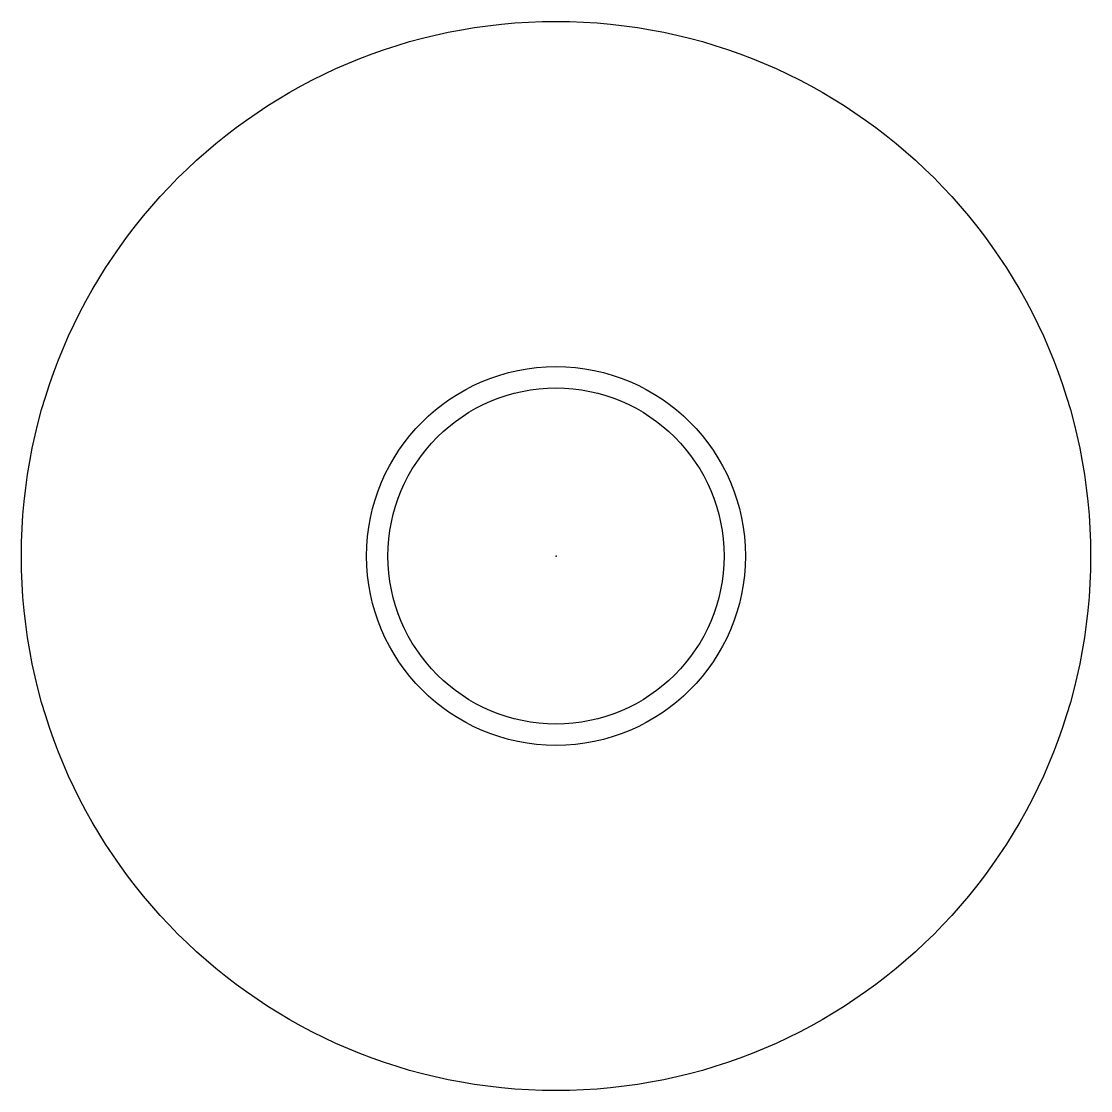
# Model space of a CAD drawing. Header units: millimetres. Extents: x -35 to 35, y -35 to 35.
import ezdxf

# ---------------------------------------------------------------- set-up
doc = ezdxf.new("R2010")
doc.units = ezdxf.units.MM
doc.layers.get('0').update_dxf_attribs({"linetype": 'CONTINUOUS'})

msp = doc.modelspace()

# ---------------------------------------------------------------- linework, layer by layer
for radius in [35, 12.4, 11]:
    msp.add_circle((0, 0), radius)
msp.add_point((0, 0))

doc.saveas('drawing.dxf')
